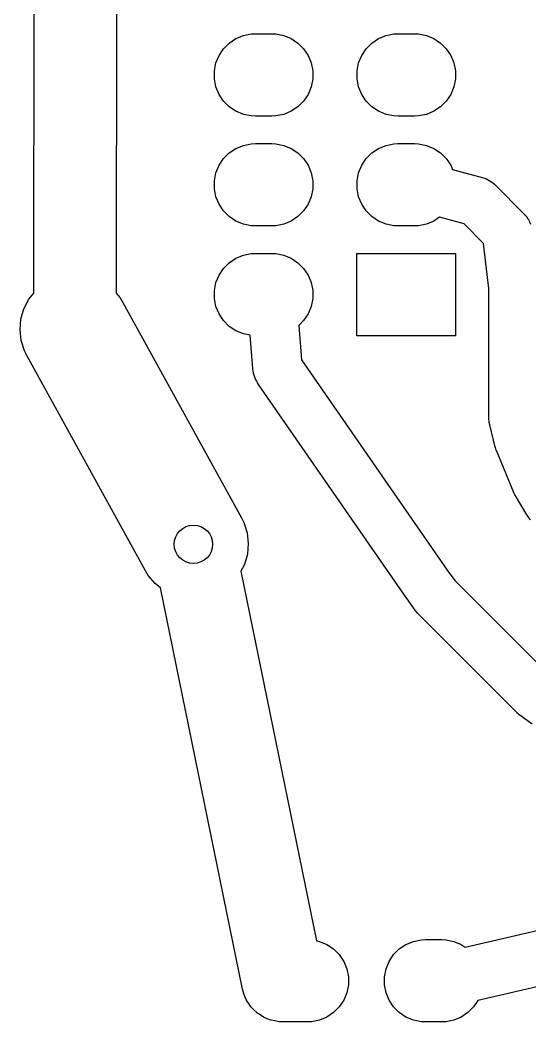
# Model space of a CAD drawing. Extents: x 94.6 to 189.8, y -126.6 to -62.1.
# Drawn here: x 94.56 to 103.86, y -112.2 to -93.95 of the extents above; entities that cross this region are included whole.
import ezdxf

# ---------------------------------------------------------------- set-up
doc = ezdxf.new("R2010")
doc.units = 0
doc.layers.add('BLACK', color=7, linetype='CONTINUOUS')

msp = doc.modelspace()

# ---------------------------------------------------------------- linework, layer by layer
at = {"layer": 'BLACK', "linetype": 'CONTINUOUS'}
for p, q in [((94.810492, -98.92452), (94.818303, -91.529014)), ((96.318272, -91.560115), (96.310491, -98.927463)), ((98.374205, -94.372742), (98.496452, -94.291059)), ((98.496452, -94.291059), (98.632286, -94.234795)), ((98.632286, -94.234795), (98.776487, -94.206111)), ((98.776487, -94.206111), (98.85, -94.2025)), ((98.85, -94.2025), (99.15, -94.2025)), ((99.15, -94.2025), (99.223513, -94.206111)), ((99.223513, -94.206111), (99.367714, -94.234795)), ((99.367714, -94.234795), (99.503548, -94.291059)), ((99.503548, -94.291059), (99.625795, -94.372742)), ((100.974205, -94.372742), (101.096452, -94.291059)), ((101.096452, -94.291059), (101.232286, -94.234795)), ((101.232286, -94.234795), (101.376487, -94.206111)), ((101.376487, -94.206111), (101.45, -94.2025)), ((101.45, -94.2025), (101.75, -94.2025)), ((101.75, -94.2025), (101.823513, -94.206111)), ((101.823513, -94.206111), (101.967714, -94.234795)), ((101.967714, -94.234795), (102.103548, -94.291059)), ((102.103548, -94.291059), (102.225795, -94.372742)), ((98.188559, -94.598952), (98.270242, -94.476705)), ((98.270242, -94.476705), (98.374205, -94.372742)), ((99.625795, -94.372742), (99.729758, -94.476705)), ((99.729758, -94.476705), (99.811441, -94.598952)), ((100.788559, -94.598952), (100.870242, -94.476705)), ((100.870242, -94.476705), (100.974205, -94.372742)), ((102.225795, -94.372742), (102.329758, -94.476705)), ((102.329758, -94.476705), (102.411441, -94.598952)), ((98.132295, -94.734786), (98.188559, -94.598952)), ((99.811441, -94.598952), (99.867705, -94.734786)), ((100.732295, -94.734786), (100.788559, -94.598952)), ((102.411441, -94.598952), (102.467705, -94.734786)), ((98.103611, -94.878987), (98.132295, -94.734786)), ((98.103611, -95.026013), (98.103611, -94.878987)), ((99.867705, -94.734786), (99.896389, -94.878987)), ((99.896389, -94.878987), (99.896389, -95.026013)), ((100.703611, -94.878987), (100.732295, -94.734786)), ((100.703611, -95.026013), (100.703611, -94.878987)), ((102.467705, -94.734786), (102.496389, -94.878987)), ((102.496389, -94.878987), (102.496389, -95.026013)), ((98.132295, -95.170214), (98.103611, -95.026013)), ((99.896389, -95.026013), (99.867705, -95.170214)), ((100.732295, -95.170214), (100.703611, -95.026013)), ((102.496389, -95.026013), (102.467705, -95.170214)), ((98.188559, -95.306048), (98.132295, -95.170214)), ((99.867705, -95.170214), (99.811441, -95.306048)), ((100.788559, -95.306048), (100.732295, -95.170214)), ((102.467705, -95.170214), (102.411441, -95.306048)), ((98.270242, -95.428295), (98.188559, -95.306048)), ((98.374205, -95.532258), (98.270242, -95.428295)), ((99.729758, -95.428295), (99.625795, -95.532258)), ((99.811441, -95.306048), (99.729758, -95.428295)), ((100.870242, -95.428295), (100.788559, -95.306048)), ((100.974205, -95.532258), (100.870242, -95.428295)), ((102.329758, -95.428295), (102.225795, -95.532258)), ((102.411441, -95.306048), (102.329758, -95.428295)), ((98.496452, -95.613941), (98.374205, -95.532258)), ((98.632286, -95.670205), (98.496452, -95.613941)), ((99.503548, -95.613941), (99.367714, -95.670205)), ((99.625795, -95.532258), (99.503548, -95.613941)), ((101.096452, -95.613941), (100.974205, -95.532258)), ((101.232286, -95.670205), (101.096452, -95.613941)), ((102.103548, -95.613941), (101.967714, -95.670205)), ((102.225795, -95.532258), (102.103548, -95.613941)), ((98.776487, -95.698889), (98.632286, -95.670205)), ((98.85, -95.7025), (98.776487, -95.698889)), ((99.15, -95.7025), (98.85, -95.7025)), ((99.223513, -95.698889), (99.15, -95.7025)), ((99.367714, -95.670205), (99.223513, -95.698889)), ((101.376487, -95.698889), (101.232286, -95.670205)), ((101.45, -95.7025), (101.376487, -95.698889)), ((101.75, -95.7025), (101.45, -95.7025)), ((101.823513, -95.698889), (101.75, -95.7025)), ((101.967714, -95.670205), (101.823513, -95.698889)), ((98.374205, -96.372742), (98.496452, -96.291059)), ((98.496452, -96.291059), (98.632286, -96.234795)), ((98.632286, -96.234795), (98.776487, -96.206111)), ((98.776487, -96.206111), (98.85, -96.2025)), ((98.85, -96.2025), (99.15, -96.2025)), ((99.15, -96.2025), (99.223513, -96.206111)), ((99.223513, -96.206111), (99.367714, -96.234795)), ((99.367714, -96.234795), (99.503548, -96.291059)), ((99.503548, -96.291059), (99.625795, -96.372742)), ((100.974205, -96.372742), (101.096452, -96.291059)), ((101.096452, -96.291059), (101.232286, -96.234795)), ((101.232286, -96.234795), (101.376487, -96.206111)), ((101.376487, -96.206111), (101.45, -96.2025)), ((101.45, -96.2025), (101.75, -96.2025)), ((101.75, -96.2025), (101.823513, -96.206111)), ((101.823513, -96.206111), (101.967714, -96.234795)), ((101.967714, -96.234795), (102.103548, -96.291059)), ((102.103548, -96.291059), (102.225795, -96.372742)), ((98.188559, -96.598952), (98.270242, -96.476705)), ((98.270242, -96.476705), (98.374205, -96.372742)), ((99.625795, -96.372742), (99.729758, -96.476705)), ((99.729758, -96.476705), (99.811441, -96.598952)), ((100.788559, -96.598952), (100.870242, -96.476705)), ((100.870242, -96.476705), (100.974205, -96.372742)), ((102.225795, -96.372742), (102.329758, -96.476705)), ((102.329758, -96.476705), (102.411441, -96.598952)), ((98.132295, -96.734786), (98.188559, -96.598952)), ((99.811441, -96.598952), (99.867705, -96.734786)), ((100.732295, -96.734786), (100.788559, -96.598952)), ((102.411441, -96.598952), (102.442634, -96.674258)), ((102.442634, -96.674258), (103.007506, -96.827621)), ((98.103611, -96.878987), (98.132295, -96.734786)), ((98.103611, -97.026013), (98.103611, -96.878987)), ((99.867705, -96.734786), (99.896389, -96.878987)), ((99.896389, -96.878987), (99.896389, -97.026013)), ((100.703611, -96.878987), (100.732295, -96.734786)), ((100.703611, -97.026013), (100.703611, -96.878987)), ((103.007506, -96.827621), (103.060474, -96.845797)), ((103.060474, -96.845797), (103.061807, -96.846154)), ((103.061807, -96.846154), (103.062234, -96.8464)), ((103.062234, -96.8464), (103.063182, -96.846726)), ((103.063182, -96.846726), (103.113466, -96.875979)), ((103.113466, -96.875979), (103.163542, -96.904891)), ((103.163542, -96.904891), (103.16429, -96.905547)), ((103.16429, -96.905547), (103.164723, -96.905799)), ((103.164723, -96.905799), (103.165707, -96.90679)), ((103.165707, -96.90679), (103.207798, -96.943702)), ((98.132295, -97.170214), (98.103611, -97.026013)), ((99.896389, -97.026013), (99.867705, -97.170214)), ((100.732295, -97.170214), (100.703611, -97.026013)), ((103.207798, -96.943702), (103.758798, -97.494702)), ((98.188559, -97.306048), (98.132295, -97.170214)), ((99.867705, -97.170214), (99.811441, -97.306048)), ((100.788559, -97.306048), (100.732295, -97.170214)), ((98.270242, -97.428295), (98.188559, -97.306048)), ((98.374205, -97.532258), (98.270242, -97.428295)), ((99.729758, -97.428295), (99.625795, -97.532258)), ((99.811441, -97.306048), (99.729758, -97.428295)), ((100.870242, -97.428295), (100.788559, -97.306048)), ((100.974205, -97.532258), (100.870242, -97.428295)), ((98.496452, -97.613941), (98.374205, -97.532258)), ((98.632286, -97.670205), (98.496452, -97.613941)), ((99.503548, -97.613941), (99.367714, -97.670205)), ((99.625795, -97.532258), (99.503548, -97.613941)), ((101.096452, -97.613941), (100.974205, -97.532258)), ((101.232286, -97.670205), (101.096452, -97.613941)), ((102.103548, -97.613941), (101.967714, -97.670205)), ((102.209076, -97.543429), (102.103548, -97.613941)), ((102.656099, -97.664795), (102.209076, -97.543429)), ((103.758798, -97.494702), (103.761517, -97.497803)), ((103.761517, -97.497803), (103.763056, -97.499017)), ((103.763056, -97.499017), (103.765758, -97.502639)), ((103.765758, -97.502639), (103.797609, -97.538958)), ((103.797609, -97.538958), (103.813862, -97.567109)), ((103.813862, -97.567109), (103.833307, -97.59317)), ((103.833307, -97.59317), (103.843108, -97.617764)), ((103.843108, -97.617764), (103.856346, -97.640693)), ((98.776487, -97.698889), (98.632286, -97.670205)), ((98.85, -97.7025), (98.776487, -97.698889)), ((99.15, -97.7025), (98.85, -97.7025)), ((99.223513, -97.698889), (99.15, -97.7025)), ((99.367714, -97.670205), (99.223513, -97.698889)), ((101.376487, -97.698889), (101.232286, -97.670205)), ((101.45, -97.7025), (101.376487, -97.698889)), ((101.75, -97.7025), (101.45, -97.7025)), ((101.823513, -97.698889), (101.75, -97.7025)), ((101.967714, -97.670205), (101.823513, -97.698889)), ((103.011992, -98.020688), (102.656099, -97.664795)), ((103.856346, -97.640693), (103.864761, -97.672099)), ((103.1087, -98.840451), (103.011992, -98.020688)), ((98.374205, -98.372742), (98.496452, -98.291059)), ((98.496452, -98.291059), (98.632286, -98.234795)), ((98.632286, -98.234795), (98.776487, -98.206111)), ((98.776487, -98.206111), (98.85, -98.2025)), ((98.85, -98.2025), (99.15, -98.2025)), ((99.15, -98.2025), (99.223513, -98.206111)), ((99.223513, -98.206111), (99.367714, -98.234795)), ((99.367714, -98.234795), (99.503548, -98.291059)), ((99.503548, -98.291059), (99.625795, -98.372742)), ((100.7, -99.7025), (100.7, -98.2025)), ((100.7, -98.2025), (102.5, -98.2025)), ((102.5, -98.2025), (102.5, -99.7025)), ((98.188559, -98.598952), (98.270242, -98.476705)), ((98.270242, -98.476705), (98.374205, -98.372742)), ((99.625795, -98.372742), (99.729758, -98.476705)), ((99.729758, -98.476705), (99.811441, -98.598952)), ((98.132295, -98.734786), (98.188559, -98.598952)), ((99.811441, -98.598952), (99.867705, -98.734786)), ((98.103611, -98.878987), (98.132295, -98.734786)), ((98.103611, -99.026013), (98.103611, -98.878987)), ((99.867705, -98.734786), (99.896389, -98.878987)), ((99.896389, -98.878987), (99.896389, -99.026013)), ((103.1087, -101.2189), (103.1087, -98.840451)), ((94.631001, -99.210416), (94.721145, -99.036337)), ((94.721145, -99.036337), (94.810492, -98.92452)), ((96.310491, -98.927463), (96.383943, -99.014617)), ((96.383943, -99.014617), (96.435489, -99.098125)), ((98.132295, -99.170214), (98.103611, -99.026013)), ((99.896389, -99.026013), (99.867705, -99.170214)), ((94.576551, -99.398736), (94.631001, -99.210416)), ((96.435489, -99.098125), (98.597289, -103.018524)), ((98.188559, -99.306048), (98.132295, -99.170214)), ((99.867705, -99.170214), (99.811441, -99.306048)), ((94.559885, -99.594061), (94.576551, -99.398736)), ((98.270242, -99.428295), (98.188559, -99.306048)), ((98.374205, -99.532258), (98.270242, -99.428295)), ((99.729758, -99.428295), (99.641526, -99.516526)), ((99.811441, -99.306048), (99.729758, -99.428295)), ((94.581647, -99.788883), (94.559885, -99.594061)), ((98.496452, -99.613941), (98.374205, -99.532258)), ((98.632286, -99.670205), (98.496452, -99.613941)), ((99.641526, -99.516526), (99.691293, -100.139562)), ((94.640997, -99.975718), (94.581647, -99.788883)), ((98.752851, -99.694187), (98.632286, -99.670205)), ((98.801429, -100.302332), (98.752851, -99.694187)), ((102.5, -99.7025), (100.7, -99.7025)), ((94.684111, -100.063875), (94.640997, -99.975718)), ((96.845911, -103.984275), (94.684111, -100.063875)), ((99.691293, -100.139562), (102.346757, -103.972371)), ((98.809944, -100.360576), (98.801429, -100.302332)), ((98.813831, -100.371514), (98.809944, -100.360576)), ((98.815349, -100.383027), (98.813831, -100.371514)), ((98.834278, -100.438764), (98.815349, -100.383027)), ((98.861377, -100.504164), (98.834278, -100.438764)), ((98.874251, -100.530261), (98.861377, -100.504164)), ((98.876917, -100.5377), (98.874251, -100.530261)), ((98.882562, -100.547109), (98.876917, -100.5377)), ((98.887419, -100.556953), (98.882562, -100.547109)), ((98.892231, -100.563223), (98.887419, -100.556953)), ((98.907203, -100.588174), (98.892231, -100.563223)), ((101.609703, -104.488873), (98.907203, -100.588174)), ((103.111758, -101.265559), (103.1087, -101.2189)), ((103.111679, -101.270591), (103.111758, -101.265559)), ((103.112317, -101.274087), (103.111679, -101.270591)), ((103.11255, -101.277637), (103.112317, -101.274087)), ((103.113853, -101.2825), (103.11255, -101.277637)), ((103.12225, -101.328497), (103.113853, -101.2825)), ((103.22395, -101.733498), (103.12225, -101.328497)), ((103.225459, -101.738186), (103.22395, -101.733498)), ((103.22576, -101.740465), (103.225459, -101.738186)), ((103.23406, -101.764901), (103.22576, -101.740465)), ((103.24199, -101.789528), (103.23406, -101.764901)), ((103.24311, -101.791541), (103.24199, -101.789528)), ((103.244693, -101.7962), (103.24311, -101.791541)), ((103.556793, -102.549201), (103.244693, -101.7962)), ((103.558991, -102.553656), (103.556793, -102.549201)), ((103.559629, -102.555889), (103.558991, -102.553656)), ((103.571411, -102.578827), (103.559629, -102.555889)), ((103.582839, -102.601987), (103.571411, -102.578827)), ((103.584254, -102.603831), (103.582839, -102.601987)), ((103.586524, -102.608249), (103.584254, -102.603831)), ((103.801224, -102.966449), (103.586524, -102.608249)), ((98.597289, -103.018524), (98.640402, -103.106682)), ((98.640402, -103.106682), (98.699753, -103.293516)), ((103.827611, -103.004574), (103.801224, -102.966449)), ((103.830191, -103.009042), (103.827611, -103.004574)), ((103.832624, -103.011816), (103.830191, -103.009042)), ((103.834723, -103.014849), (103.832624, -103.011816)), ((103.838428, -103.018434), (103.834723, -103.014849)), ((103.869002, -103.053298), (103.838428, -103.018434)), ((98.699753, -103.293516), (98.721514, -103.488339)), ((98.721514, -103.488339), (98.704849, -103.683663)), ((98.704849, -103.683663), (98.650398, -103.871983)), ((96.897457, -104.067782), (96.845911, -103.984275)), ((98.650398, -103.871983), (98.587814, -103.992839)), ((98.587814, -103.992839), (99.966493, -110.724606)), ((102.346757, -103.972371), (102.485405, -104.163609)), ((97.023789, -104.217682), (96.897457, -104.067782)), ((102.485405, -104.163609), (104.228293, -105.906497)), ((97.118174, -104.2931), (97.023789, -104.217682)), ((98.615251, -111.602978), (97.118174, -104.2931)), ((101.612702, -104.492648), (101.609703, -104.488873)), ((101.615275, -104.496735), (101.612702, -104.492648)), ((101.777675, -104.720735), (101.615275, -104.496735)), ((101.783108, -104.727281), (101.777675, -104.720735)), ((101.784991, -104.730542), (101.783108, -104.727281)), ((101.800373, -104.748082), (101.784991, -104.730542)), ((101.815269, -104.766029), (101.800373, -104.748082)), ((101.818191, -104.7684), (101.815269, -104.766029)), ((101.823802, -104.774798), (101.818191, -104.7684)), ((103.617102, -106.568098), (101.823802, -104.774798)), ((103.623495, -106.573705), (103.617102, -106.568098)), ((103.62587, -106.576631), (103.623495, -106.573705)), ((103.643828, -106.591536), (103.62587, -106.576631)), ((103.661358, -106.606909), (103.643828, -106.591536)), ((103.664618, -106.608791), (103.661358, -106.606909)), ((103.671165, -106.614225), (103.664618, -106.608791)), ((103.895164, -106.776625), (103.671165, -106.614225)), ((102.67652, -110.839818), (106.275216, -110.001926)), ((99.966493, -110.724606), (100.017714, -110.734795)), ((100.017714, -110.734795), (100.153548, -110.791059)), ((101.596452, -110.791059), (101.732286, -110.734795)), ((101.732286, -110.734795), (101.876487, -110.706111)), ((101.876487, -110.706111), (101.95, -110.7025)), ((101.95, -110.7025), (102.25, -110.7025)), ((102.25, -110.7025), (102.323513, -110.706111)), ((102.323513, -110.706111), (102.467714, -110.734795)), ((102.467714, -110.734795), (102.603548, -110.791059)), ((100.153548, -110.791059), (100.275795, -110.872742)), ((100.275795, -110.872742), (100.379758, -110.976705)), ((101.370242, -110.976705), (101.474205, -110.872742)), ((101.474205, -110.872742), (101.596452, -110.791059)), ((102.603548, -110.791059), (102.67652, -110.839818)), ((100.379758, -110.976705), (100.461441, -111.098952)), ((100.461441, -111.098952), (100.517705, -111.234786)), ((101.232295, -111.234786), (101.288559, -111.098952)), ((101.288559, -111.098952), (101.370242, -110.976705)), ((106.446041, -110.9889), (102.906834, -111.812941)), ((100.517705, -111.234786), (100.546389, -111.378987)), ((101.203611, -111.378987), (101.232295, -111.234786)), ((100.546389, -111.378987), (100.546389, -111.526013)), ((101.203611, -111.526013), (101.203611, -111.378987)), ((98.631596, -111.666704), (98.615251, -111.602978)), ((98.632295, -111.670214), (98.631596, -111.666704)), ((98.632825, -111.671495), (98.632295, -111.670214)), ((98.633538, -111.674272), (98.632825, -111.671495)), ((98.661225, -111.740058), (98.633538, -111.674272)), ((100.517705, -111.670214), (100.461441, -111.806048)), ((100.546389, -111.526013), (100.517705, -111.670214)), ((101.232295, -111.670214), (101.203611, -111.526013)), ((101.288559, -111.806048), (101.232295, -111.670214)), ((98.688559, -111.806048), (98.661225, -111.740058)), ((98.689745, -111.807823), (98.688559, -111.806048)), ((98.690571, -111.809785), (98.689745, -111.807823)), ((98.730546, -111.868886), (98.690571, -111.809785)), ((98.770242, -111.928295), (98.730546, -111.868886)), ((100.461441, -111.806048), (100.379758, -111.928295)), ((101.370242, -111.928295), (101.288559, -111.806048)), ((102.906834, -111.812941), (102.829758, -111.928295)), ((98.771748, -111.929801), (98.770242, -111.928295)), ((98.772944, -111.931569), (98.771748, -111.929801)), ((98.823752, -111.981805), (98.772944, -111.931569)), ((98.874205, -112.032258), (98.823752, -111.981805)), ((98.875976, -112.033441), (98.874205, -112.032258)), ((98.877493, -112.034941), (98.875976, -112.033441)), ((98.93707, -112.074263), (98.877493, -112.034941)), ((100.275795, -112.032258), (100.153548, -112.113941)), ((100.379758, -111.928295), (100.275795, -112.032258)), ((101.474205, -112.032258), (101.370242, -111.928295)), ((101.596452, -112.113941), (101.474205, -112.032258)), ((102.725795, -112.032258), (102.603548, -112.113941)), ((102.829758, -111.928295), (102.725795, -112.032258)), ((98.996452, -112.113941), (98.93707, -112.074263)), ((98.998422, -112.114757), (98.996452, -112.113941)), ((99.000201, -112.115931), (98.998422, -112.114757)), ((99.066335, -112.142887), (99.000201, -112.115931)), ((99.132286, -112.170205), (99.066335, -112.142887)), ((99.134374, -112.17062), (99.132286, -112.170205)), ((99.136351, -112.171426), (99.134374, -112.17062)), ((99.206488, -112.184965), (99.136351, -112.171426)), ((99.276487, -112.198889), (99.206488, -112.184965)), ((99.279346, -112.199029), (99.276487, -112.198889)), ((99.280712, -112.199293), (99.279346, -112.199029)), ((99.284298, -112.199272), (99.280712, -112.199293)), ((99.35, -112.2025), (99.284298, -112.199272)), ((99.5, -112.2025), (99.35, -112.2025)), ((99.65, -112.2025), (99.5, -112.2025)), ((99.8, -112.2025), (99.65, -112.2025)), ((99.873513, -112.198889), (99.8, -112.2025)), ((100.017714, -112.170205), (99.873513, -112.198889)), ((100.153548, -112.113941), (100.017714, -112.170205)), ((101.732286, -112.170205), (101.596452, -112.113941)), ((101.876487, -112.198889), (101.732286, -112.170205)), ((101.95, -112.2025), (101.876487, -112.198889)), ((102.25, -112.2025), (101.95, -112.2025)), ((102.323513, -112.198889), (102.25, -112.2025)), ((102.467714, -112.170205), (102.323513, -112.198889)), ((102.603548, -112.113941), (102.467714, -112.170205))]:
    msp.add_line(p, q, dxfattribs=at)
at = {"layer": 'BLACK'}
msp.add_circle((97.7216, -103.5014), 0.35, dxfattribs=at)

doc.saveas('drawing.dxf')
